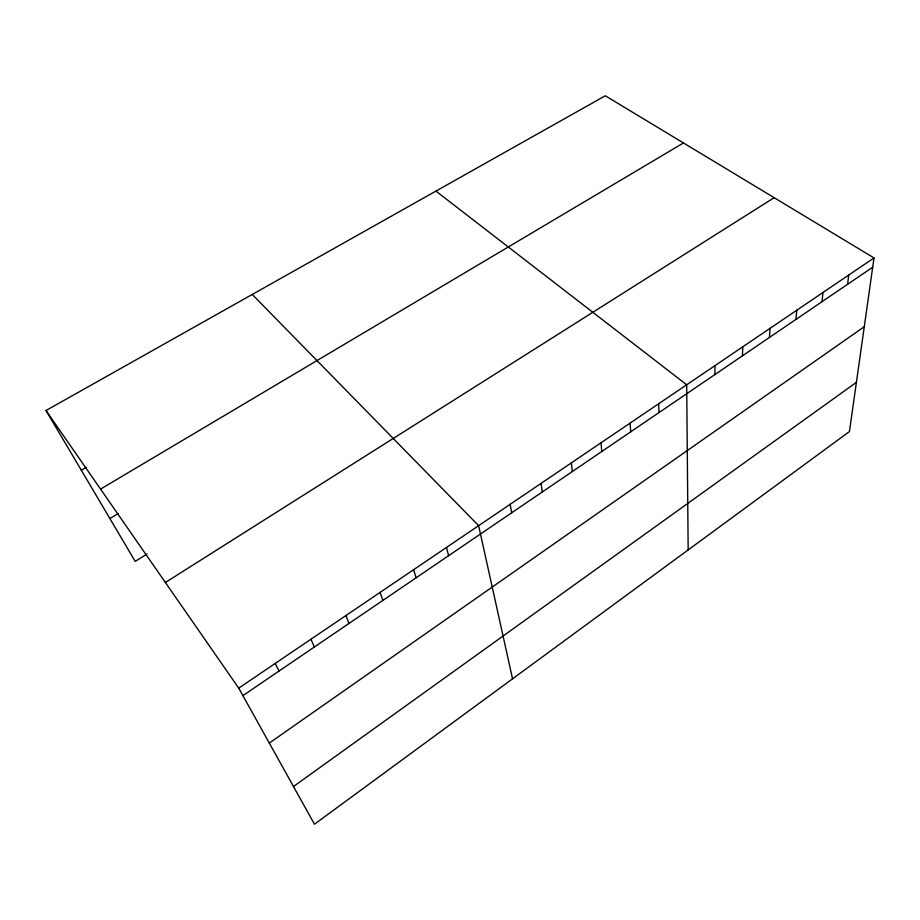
<?xml version="1.0" encoding="UTF-8"?>
<svg xmlns="http://www.w3.org/2000/svg" width="920" height="920" viewBox="0 0 920 920"><rect width="100%" height="100%" fill="white"/><g stroke="black" fill="none" stroke-linecap="round" stroke-linejoin="round"><path stroke-width="1.38" d="M714.863 374.589L715.001 365.619M742.417 355.844L742.773 346.805M769.453 337.445L770.017 328.359M795.984 319.401L796.743 310.259M822.02 301.691L822.974 292.502M847.584 284.303L848.723 275.057M874 257.945L849.447 431.549L314.467 824.216L238.728 688.137L46 410.515L605.303 95.784L874 257.945L238.728 688.137M293.48 786.508L856.405 382.341M269.307 743.072L864.271 326.715M242.891 695.623L872.689 267.226M165.381 582.486L774.145 197.685M147.073 554.012L135.205 561.372L46 410.515M109.882 518.558L118.254 513.509M100.556 489.106L683.468 142.957M81.305 470.223L86.146 467.383M435.942 191.095L686.688 384.79L688.171 549.93M252.241 294.457L478.63 525.676L512.543 678.833M275.218 663.412L279.024 671.048M310.937 639.227L314.375 647.001M345.897 615.56L348.99 623.449M380.121 592.376L382.892 600.392M413.643 569.687L416.093 577.817M446.476 547.446L448.615 555.691M510.151 504.332L511.716 512.762M541.04 483.414L542.328 491.947M571.32 462.909L572.343 471.523M601.001 442.808L601.783 451.501M630.119 423.096L630.66 431.859M658.674 403.753L658.973 412.597"/></g></svg>
